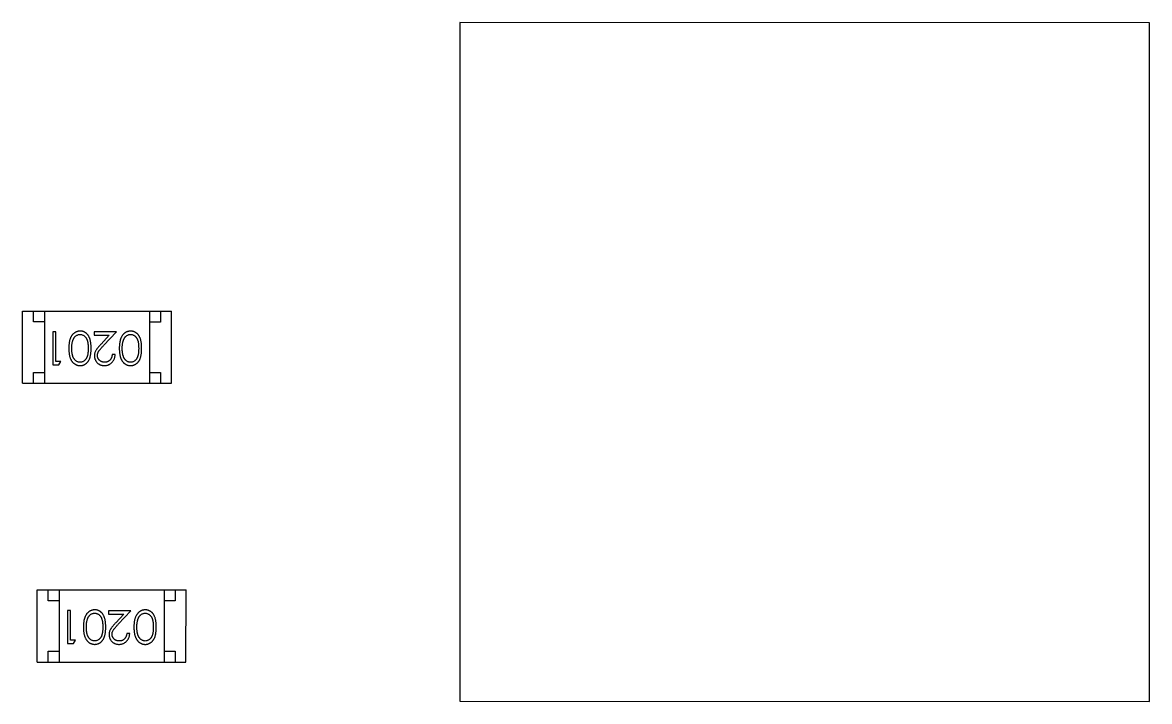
# Model space of a CAD drawing. Header units: millimetres. Extents: x 453.6 to 545.9, y 214.7 to 294.3.
# Drawn here: x 494.39 to 499.54, y 266.89 to 269.99 of the extents above; entities that cross this region are included whole.
import ezdxf

# ---------------------------------------------------------------- set-up
doc = ezdxf.new("R2010")
doc.units = ezdxf.units.MM
doc.header["$LTSCALE"] = 30.734
doc.layers.get('0').update_dxf_attribs({"linetype": 'CONTINUOUS'})

msp = doc.modelspace()

# ---------------------------------------------------------------- linework, layer by layer
at = {"linetype": 'Continuous'}
for p, q in [((496.388, 269.9876), (496.3874, 266.8876)), ((499.538, 269.987), (496.388, 269.9876)), ((499.5374, 266.887), (499.538, 269.987)), ((494.3897, 268.34), (494.3898, 268.67)), ((494.3898, 268.67), (495.0698, 268.6699)), ((494.4398, 268.62), (494.4398, 268.67)), ((494.4898, 268.67), (494.4897, 268.34)), ((494.9698, 268.6699), (494.9697, 268.3399)), ((495.0198, 268.6699), (495.0198, 268.6199)), ((495.0697, 268.3399), (495.0698, 268.6699)), ((494.4898, 268.62), (494.4398, 268.62)), ((495.0198, 268.6199), (494.9698, 268.6199)), ((494.528, 268.5747), (494.528, 268.4247)), ((494.5414, 268.5747), (494.528, 268.5747)), ((494.5414, 268.4401), (494.5414, 268.5747)), ((494.7164, 268.5747), (494.7164, 268.5593)), ((494.8184, 268.5746), (494.7164, 268.5747)), ((494.7164, 268.5593), (494.7862, 268.5593)), ((494.7862, 268.5593), (494.7487, 268.5192)), ((494.7602, 268.5126), (494.8184, 268.5746)), ((494.5645, 268.4401), (494.5414, 268.4401)), ((494.5557, 268.4247), (494.5645, 268.4401)), ((494.8126, 268.4708), (494.7991, 268.4708)), ((494.4397, 268.34), (494.4398, 268.39)), ((494.4398, 268.39), (494.4898, 268.39)), ((494.528, 268.4247), (494.5557, 268.4247)), ((494.9698, 268.3899), (495.0198, 268.3899)), ((495.0198, 268.3899), (495.0197, 268.3399)), ((494.3897, 268.34), (495.0697, 268.3399)), ((494.4565, 267.067), (494.4566, 267.397)), ((494.4566, 267.397), (495.1366, 267.3969)), ((494.5066, 267.347), (494.5066, 267.397)), ((494.5566, 267.347), (494.5066, 267.347)), ((494.5566, 267.397), (494.5565, 267.067)), ((495.0366, 267.3969), (495.0365, 267.0669)), ((495.0866, 267.3469), (495.0366, 267.3469)), ((495.0866, 267.3969), (495.0866, 267.3469)), ((495.1365, 267.0669), (495.1366, 267.3969)), ((494.5948, 267.3017), (494.5947, 267.1517)), ((494.6082, 267.3017), (494.5948, 267.3017)), ((494.6082, 267.1671), (494.6082, 267.3017)), ((494.7832, 267.3016), (494.7832, 267.2863)), ((494.8851, 267.3016), (494.7832, 267.3016)), ((494.827, 267.2396), (494.8851, 267.3016)), ((494.7832, 267.2863), (494.853, 267.2862)), ((494.853, 267.2862), (494.8155, 267.2462)), ((494.8793, 267.1978), (494.8659, 267.1978)), ((494.5947, 267.1517), (494.6225, 267.1517)), ((494.6313, 267.1671), (494.6082, 267.1671)), ((494.6225, 267.1517), (494.6313, 267.1671)), ((494.5065, 267.067), (494.5065, 267.117)), ((494.5065, 267.117), (494.5565, 267.117)), ((495.0365, 267.1169), (495.0865, 267.1169)), ((495.0865, 267.1169), (495.0865, 267.0669)), ((494.4565, 267.067), (495.1365, 267.0669)), ((496.3874, 266.8876), (499.5374, 266.887))]:
    msp.add_line(p, q, dxfattribs=at)
for points, knots in [([(494.6528, 268.5785), (494.6516, 268.5785), (494.6493, 268.5785), (494.6458, 268.578), (494.6423, 268.5774), (494.639, 268.5764), (494.6357, 268.5752), (494.6325, 268.5738), (494.6294, 268.572), (494.6264, 268.57), (494.6235, 268.5678), (494.6208, 268.5652), (494.6182, 268.5625), (494.6158, 268.5594), (494.6135, 268.5561), (494.6115, 268.5526), (494.6095, 268.5488), (494.6077, 268.5447), (494.6061, 268.5403), (494.6048, 268.5356), (494.6036, 268.5305), (494.6027, 268.525), (494.602, 268.5192), (494.6014, 268.513), (494.6011, 268.5065), (494.6011, 268.502), (494.601, 268.4997)], [0, 0, 0, 0, 0.033824, 0.067298, 0.10028, 0.133019, 0.165736, 0.198792, 0.232372, 0.266409, 0.301016, 0.336196, 0.371972, 0.408574, 0.446394, 0.485225, 0.525372, 0.567224, 0.611081, 0.65775, 0.70702, 0.759235, 0.814484, 0.873227, 0.934937, 1, 1, 1, 1]), ([(494.6145, 268.4997), (494.6145, 268.5015), (494.6146, 268.505), (494.6148, 268.5102), (494.6153, 268.5153), (494.6159, 268.5201), (494.6167, 268.5247), (494.6176, 268.5291), (494.6188, 268.5333), (494.6197, 268.536), (494.6202, 268.5374)], [0, 0, 0, 0, 0.141157, 0.277773, 0.409244, 0.535676, 0.657497, 0.775458, 0.889412, 1, 1, 1, 1]), ([(494.6202, 268.5374), (494.6206, 268.5384), (494.6213, 268.5405), (494.6227, 268.5434), (494.6241, 268.5461), (494.6257, 268.5487), (494.6275, 268.551), (494.6293, 268.5531), (494.6313, 268.555), (494.6342, 268.5573), (494.6378, 268.5596), (494.6426, 268.5616), (494.6474, 268.5629), (494.6507, 268.5631), (494.6524, 268.5631)], [0, 0, 0, 0, 0.075949, 0.148549, 0.218996, 0.286119, 0.351826, 0.416074, 0.478265, 0.540325, 0.660405, 0.774606, 0.887187, 1, 1, 1, 1]), ([(494.6524, 268.5631), (494.654, 268.563), (494.6573, 268.5629), (494.6622, 268.5616), (494.6669, 268.5595), (494.6707, 268.5571), (494.6736, 268.5548), (494.6756, 268.5529), (494.6775, 268.5507), (494.6793, 268.5484), (494.6809, 268.5459), (494.6824, 268.5432), (494.6837, 268.5403), (494.685, 268.5372), (494.6861, 268.5338), (494.687, 268.53), (494.6878, 268.5259), (494.6884, 268.5214), (494.6889, 268.5165), (494.6892, 268.5112), (494.6895, 268.5055), (494.6895, 268.5017), (494.6895, 268.4997)], [0, 0, 0, 0, 0.060034, 0.120278, 0.182348, 0.247919, 0.281641, 0.315701, 0.350322, 0.385703, 0.421819, 0.459196, 0.497866, 0.538301, 0.58121, 0.628183, 0.679403, 0.734699, 0.794074, 0.858416, 0.927049, 1, 1, 1, 1]), ([(494.703, 268.4997), (494.703, 268.5021), (494.7029, 268.5067), (494.7026, 268.5135), (494.7021, 268.5199), (494.7014, 268.5258), (494.7005, 268.5313), (494.6995, 268.5365), (494.6981, 268.5412), (494.6966, 268.5455), (494.6949, 268.5495), (494.6931, 268.5533), (494.6911, 268.5567), (494.6889, 268.5599), (494.6866, 268.5629), (494.6841, 268.5656), (494.6814, 268.5681), (494.6787, 268.5703), (494.6757, 268.5722), (494.6727, 268.5739), (494.6696, 268.5753), (494.6664, 268.5765), (494.6632, 268.5774), (494.6598, 268.578), (494.6563, 268.5784), (494.654, 268.5785), (494.6528, 268.5785)], [0, 0, 0, 0, 0.068113, 0.132564, 0.193427, 0.250218, 0.303569, 0.353576, 0.400235, 0.443586, 0.484619, 0.524292, 0.56238, 0.599049, 0.63494, 0.669782, 0.704009, 0.737842, 0.771098, 0.803896, 0.836415, 0.868639, 0.900715, 0.933378, 0.966213, 1, 1, 1, 1]), ([(494.8836, 268.5785), (494.8824, 268.5785), (494.88, 268.5784), (494.8765, 268.578), (494.8731, 268.5773), (494.8697, 268.5764), (494.8665, 268.5752), (494.8633, 268.5737), (494.8602, 268.572), (494.8572, 268.57), (494.8543, 268.5677), (494.8516, 268.5652), (494.849, 268.5624), (494.8465, 268.5594), (494.8443, 268.5561), (494.8422, 268.5525), (494.8403, 268.5487), (494.8385, 268.5447), (494.8369, 268.5403), (494.8356, 268.5355), (494.8344, 268.5304), (494.8334, 268.525), (494.8327, 268.5192), (494.8322, 268.513), (494.8319, 268.5065), (494.8318, 268.502), (494.8318, 268.4997)], [0, 0, 0, 0, 0.033824, 0.067298, 0.10028, 0.133019, 0.165736, 0.198792, 0.232372, 0.266409, 0.301016, 0.336196, 0.371972, 0.408574, 0.446394, 0.485225, 0.525372, 0.567224, 0.611081, 0.65775, 0.70702, 0.759235, 0.814484, 0.873227, 0.934937, 1, 1, 1, 1]), ([(494.8453, 268.4996), (494.8453, 268.5014), (494.8453, 268.505), (494.8456, 268.5102), (494.8461, 268.5152), (494.8466, 268.52), (494.8475, 268.5246), (494.8484, 268.5291), (494.8496, 268.5333), (494.8505, 268.536), (494.851, 268.5373)], [0, 0, 0, 0, 0.141157, 0.277773, 0.409244, 0.535676, 0.657497, 0.775458, 0.889412, 1, 1, 1, 1]), ([(494.851, 268.5373), (494.8514, 268.5384), (494.8521, 268.5404), (494.8534, 268.5434), (494.8549, 268.5461), (494.8565, 268.5486), (494.8583, 268.5509), (494.8601, 268.5531), (494.8621, 268.555), (494.8649, 268.5572), (494.8686, 268.5596), (494.8733, 268.5616), (494.8782, 268.5629), (494.8815, 268.563), (494.8831, 268.5631)], [0, 0, 0, 0, 0.075949, 0.148549, 0.218996, 0.286119, 0.351826, 0.416074, 0.478265, 0.540325, 0.660405, 0.774606, 0.887187, 1, 1, 1, 1]), ([(494.8831, 268.5631), (494.8848, 268.563), (494.8881, 268.5628), (494.893, 268.5615), (494.8977, 268.5595), (494.9015, 268.5571), (494.9043, 268.5548), (494.9064, 268.5529), (494.9083, 268.5507), (494.9101, 268.5484), (494.9117, 268.5459), (494.9131, 268.5432), (494.9145, 268.5403), (494.9157, 268.5372), (494.9168, 268.5337), (494.9178, 268.53), (494.9185, 268.5258), (494.9192, 268.5213), (494.9197, 268.5164), (494.92, 268.5112), (494.9203, 268.5055), (494.9203, 268.5016), (494.9203, 268.4996)], [0, 0, 0, 0, 0.060034, 0.120278, 0.182348, 0.247919, 0.281641, 0.315701, 0.350322, 0.385703, 0.421819, 0.459196, 0.497866, 0.538301, 0.58121, 0.628183, 0.679403, 0.734699, 0.794074, 0.858416, 0.927049, 1, 1, 1, 1]), ([(494.9337, 268.4997), (494.9337, 268.5021), (494.9337, 268.5067), (494.9334, 268.5135), (494.9329, 268.5198), (494.9322, 268.5258), (494.9313, 268.5313), (494.9302, 268.5364), (494.9289, 268.5412), (494.9274, 268.5455), (494.9257, 268.5495), (494.9238, 268.5532), (494.9218, 268.5567), (494.9196, 268.5599), (494.9173, 268.5629), (494.9149, 268.5656), (494.9122, 268.568), (494.9094, 268.5702), (494.9065, 268.5722), (494.9035, 268.5738), (494.9004, 268.5753), (494.8972, 268.5764), (494.8939, 268.5773), (494.8906, 268.578), (494.8871, 268.5784), (494.8848, 268.5784), (494.8836, 268.5785)], [0, 0, 0, 0, 0.068113, 0.132564, 0.193427, 0.250218, 0.303569, 0.353576, 0.400235, 0.443586, 0.484619, 0.524292, 0.56238, 0.599049, 0.63494, 0.669782, 0.704009, 0.737842, 0.771098, 0.803896, 0.836415, 0.868639, 0.900715, 0.933378, 0.966213, 1, 1, 1, 1]), ([(494.601, 268.4997), (494.6011, 268.4974), (494.6011, 268.4929), (494.6014, 268.4864), (494.602, 268.4802), (494.6027, 268.4743), (494.6037, 268.4688), (494.6048, 268.4637), (494.6062, 268.459), (494.6078, 268.4545), (494.6096, 268.4505), (494.6115, 268.4466), (494.6137, 268.4431), (494.6159, 268.4398), (494.6183, 268.4367), (494.6209, 268.434), (494.6236, 268.4314), (494.6265, 268.4292), (494.6295, 268.4272), (494.6325, 268.4255), (494.6357, 268.4241), (494.639, 268.4229), (494.6423, 268.4219), (494.6457, 268.4213), (494.6492, 268.4209), (494.6516, 268.4208), (494.6528, 268.4208)], [0, 0, 0, 0, 0.065278, 0.127205, 0.186168, 0.241675, 0.294115, 0.343609, 0.390387, 0.434463, 0.476646, 0.517002, 0.555936, 0.593716, 0.630057, 0.665601, 0.700745, 0.734917, 0.768681, 0.802087, 0.834849, 0.867433, 0.900138, 0.932806, 0.966212, 1, 1, 1, 1]), ([(494.6524, 268.4362), (494.6507, 268.4363), (494.6474, 268.4365), (494.6426, 268.4377), (494.6379, 268.4399), (494.6342, 268.4422), (494.6313, 268.4445), (494.6293, 268.4465), (494.6273, 268.4487), (494.6255, 268.4512), (494.6238, 268.4539), (494.6223, 268.4568), (494.6208, 268.46), (494.6195, 268.4634), (494.6183, 268.4671), (494.6173, 268.471), (494.6165, 268.4752), (494.6157, 268.4796), (494.6152, 268.4843), (494.6148, 268.4892), (494.6146, 268.4943), (494.6145, 268.4979), (494.6145, 268.4997)], [0, 0, 0, 0, 0.059689, 0.119507, 0.181075, 0.246162, 0.279894, 0.314468, 0.350403, 0.387474, 0.426147, 0.466624, 0.508745, 0.553328, 0.600058, 0.649177, 0.700552, 0.754894, 0.811825, 0.871514, 0.934319, 1, 1, 1, 1]), ([(494.6895, 268.4997), (494.6895, 268.4976), (494.6895, 268.4937), (494.6892, 268.4881), (494.6889, 268.4828), (494.6884, 268.4779), (494.6878, 268.4734), (494.6869, 268.4692), (494.686, 268.4655), (494.6849, 268.4621), (494.6837, 268.4589), (494.6823, 268.456), (494.6808, 268.4533), (494.6792, 268.4508), (494.6775, 268.4485), (494.6756, 268.4464), (494.6735, 268.4444), (494.6707, 268.4422), (494.6669, 268.4398), (494.6622, 268.4377), (494.6573, 268.4365), (494.654, 268.4363), (494.6524, 268.4362)], [0, 0, 0, 0, 0.073302, 0.142286, 0.206253, 0.266017, 0.321612, 0.372532, 0.419497, 0.462398, 0.502825, 0.541489, 0.579034, 0.615143, 0.650298, 0.684912, 0.718701, 0.752189, 0.817245, 0.879117, 0.939613, 1, 1, 1, 1]), ([(494.6528, 268.4208), (494.654, 268.4208), (494.6563, 268.4209), (494.6598, 268.4213), (494.6631, 268.4219), (494.6664, 268.4229), (494.6697, 268.424), (494.6728, 268.4255), (494.6758, 268.4272), (494.6788, 268.4292), (494.6816, 268.4314), (494.6842, 268.4338), (494.6867, 268.4366), (494.689, 268.4395), (494.6912, 268.4427), (494.6932, 268.4462), (494.695, 268.4499), (494.6967, 268.4538), (494.6982, 268.4581), (494.6995, 268.4628), (494.7006, 268.4679), (494.7014, 268.4735), (494.7021, 268.4795), (494.7026, 268.4858), (494.7029, 268.4926), (494.703, 268.4973), (494.703, 268.4997)], [0, 0, 0, 0, 0.033742, 0.066533, 0.099153, 0.13154, 0.164087, 0.196563, 0.229707, 0.263315, 0.297504, 0.331686, 0.366482, 0.4021, 0.438958, 0.476748, 0.515985, 0.556589, 0.599519, 0.645765, 0.695487, 0.748721, 0.805687, 0.866754, 0.931405, 1, 1, 1, 1]), ([(494.7487, 268.5192), (494.7473, 268.5177), (494.7445, 268.5147), (494.7405, 268.5104), (494.737, 268.5062), (494.7338, 268.5023), (494.7309, 268.4987), (494.7285, 268.4953), (494.7264, 268.4922), (494.724, 268.4884), (494.7217, 268.4836), (494.7198, 268.4777), (494.7186, 268.4716), (494.7184, 268.4675), (494.7183, 268.4654)], [0, 0, 0, 0, 0.09953, 0.192079, 0.277712, 0.357454, 0.429648, 0.495771, 0.555538, 0.608657, 0.707578, 0.804328, 0.901298, 1, 1, 1, 1]), ([(494.7318, 268.4666), (494.7319, 268.4682), (494.732, 268.4715), (494.733, 268.4762), (494.7347, 268.4809), (494.7367, 268.4847), (494.7388, 268.4878), (494.7406, 268.4905), (494.743, 268.4934), (494.7457, 268.4967), (494.7487, 268.5003), (494.7522, 268.5041), (494.756, 268.5082), (494.7588, 268.5111), (494.7602, 268.5126)], [0, 0, 0, 0, 0.088014, 0.174976, 0.2638, 0.355443, 0.406413, 0.465519, 0.533076, 0.609353, 0.693899, 0.787171, 0.889197, 1, 1, 1, 1]), ([(494.8318, 268.4997), (494.8318, 268.4974), (494.8319, 268.4929), (494.8322, 268.4863), (494.8327, 268.4801), (494.8335, 268.4743), (494.8344, 268.4688), (494.8356, 268.4637), (494.837, 268.4589), (494.8386, 268.4545), (494.8404, 268.4504), (494.8423, 268.4466), (494.8444, 268.443), (494.8467, 268.4397), (494.8491, 268.4367), (494.8516, 268.4339), (494.8544, 268.4314), (494.8572, 268.4292), (494.8602, 268.4272), (494.8633, 268.4255), (494.8665, 268.424), (494.8697, 268.4228), (494.8731, 268.4219), (494.8765, 268.4212), (494.88, 268.4208), (494.8824, 268.4208), (494.8836, 268.4208)], [0, 0, 0, 0, 0.065278, 0.127205, 0.186168, 0.241675, 0.294115, 0.343609, 0.390387, 0.434463, 0.476646, 0.517002, 0.555936, 0.593716, 0.630057, 0.665601, 0.700745, 0.734917, 0.768681, 0.802087, 0.834849, 0.867433, 0.900138, 0.932806, 0.966212, 1, 1, 1, 1]), ([(494.8831, 268.4362), (494.8815, 268.4362), (494.8782, 268.4364), (494.8734, 268.4377), (494.8687, 268.4398), (494.8649, 268.4421), (494.8621, 268.4444), (494.86, 268.4464), (494.8581, 268.4487), (494.8563, 268.4511), (494.8546, 268.4539), (494.853, 268.4568), (494.8516, 268.46), (494.8503, 268.4634), (494.8491, 268.4671), (494.848, 268.471), (494.8472, 268.4752), (494.8465, 268.4796), (494.846, 268.4842), (494.8455, 268.4891), (494.8453, 268.4943), (494.8453, 268.4978), (494.8453, 268.4996)], [0, 0, 0, 0, 0.059689, 0.119507, 0.181075, 0.246162, 0.279894, 0.314468, 0.350403, 0.387474, 0.426147, 0.466624, 0.508745, 0.553328, 0.600058, 0.649177, 0.700552, 0.754894, 0.811825, 0.871514, 0.934319, 1, 1, 1, 1]), ([(494.9203, 268.4996), (494.9203, 268.4976), (494.9203, 268.4937), (494.92, 268.488), (494.9197, 268.4828), (494.9191, 268.4779), (494.9185, 268.4733), (494.9177, 268.4692), (494.9168, 268.4654), (494.9157, 268.462), (494.9145, 268.4589), (494.9131, 268.456), (494.9116, 268.4533), (494.91, 268.4508), (494.9082, 268.4485), (494.9063, 268.4463), (494.9043, 268.4444), (494.9015, 268.4421), (494.8977, 268.4398), (494.893, 268.4377), (494.8881, 268.4364), (494.8848, 268.4362), (494.8831, 268.4362)], [0, 0, 0, 0, 0.073302, 0.142286, 0.206253, 0.266017, 0.321612, 0.372532, 0.419497, 0.462398, 0.502825, 0.541489, 0.579034, 0.615143, 0.650298, 0.684912, 0.718701, 0.752189, 0.817245, 0.879117, 0.939613, 1, 1, 1, 1]), ([(494.8836, 268.4208), (494.8848, 268.4208), (494.8871, 268.4208), (494.8905, 268.4212), (494.8939, 268.4219), (494.8972, 268.4228), (494.9004, 268.424), (494.9035, 268.4255), (494.9066, 268.4272), (494.9095, 268.4291), (494.9123, 268.4313), (494.915, 268.4338), (494.9175, 268.4365), (494.9198, 268.4395), (494.9219, 268.4427), (494.924, 268.4461), (494.9258, 268.4498), (494.9275, 268.4538), (494.9289, 268.4581), (494.9302, 268.4628), (494.9313, 268.4679), (494.9322, 268.4734), (494.9329, 268.4794), (494.9334, 268.4858), (494.9337, 268.4926), (494.9337, 268.4973), (494.9337, 268.4997)], [0, 0, 0, 0, 0.033742, 0.066533, 0.099153, 0.13154, 0.164087, 0.196563, 0.229707, 0.263315, 0.297504, 0.331686, 0.366482, 0.4021, 0.438958, 0.476748, 0.515985, 0.556589, 0.599519, 0.645765, 0.695487, 0.748721, 0.805687, 0.866754, 0.931405, 1, 1, 1, 1]), ([(494.7183, 268.4654), (494.7184, 268.4639), (494.7185, 268.461), (494.719, 268.4567), (494.7201, 268.4525), (494.7214, 268.4485), (494.7232, 268.4447), (494.7254, 268.441), (494.7279, 268.4374), (494.7308, 268.434), (494.734, 268.4309), (494.7376, 268.4282), (494.7413, 268.4259), (494.7453, 268.424), (494.7496, 268.4226), (494.7541, 268.4216), (494.7588, 268.4209), (494.762, 268.4208), (494.7637, 268.4208)], [0, 0, 0, 0, 0.06271, 0.123347, 0.183401, 0.242828, 0.302097, 0.36242, 0.423725, 0.487032, 0.550491, 0.612709, 0.674265, 0.73617, 0.799211, 0.863483, 0.930525, 1, 1, 1, 1]), ([(494.7643, 268.4362), (494.7632, 268.4362), (494.761, 268.4363), (494.7578, 268.4367), (494.7547, 268.4374), (494.7517, 268.4384), (494.7489, 268.4397), (494.7462, 268.4412), (494.7436, 268.443), (494.7412, 268.4451), (494.739, 268.4474), (494.7371, 268.4498), (494.7355, 268.4524), (494.7341, 268.455), (494.7331, 268.4577), (494.7324, 268.4606), (494.7319, 268.4636), (494.7318, 268.4656), (494.7318, 268.4666)], [0, 0, 0, 0, 0.068027, 0.133505, 0.19695, 0.26027, 0.322741, 0.384982, 0.448465, 0.513424, 0.578224, 0.640011, 0.700094, 0.760067, 0.819012, 0.877878, 0.938035, 1, 1, 1, 1]), ([(494.7637, 268.4208), (494.7653, 268.4208), (494.7686, 268.4209), (494.7735, 268.4216), (494.7781, 268.4227), (494.7825, 268.4242), (494.7867, 268.4262), (494.7907, 268.4286), (494.7946, 268.4315), (494.7981, 268.4348), (494.8014, 268.4384), (494.8043, 268.4423), (494.8067, 268.4465), (494.8087, 268.4509), (494.8104, 268.4555), (494.8115, 268.4604), (494.8123, 268.4655), (494.8125, 268.469), (494.8126, 268.4708)], [0, 0, 0, 0, 0.06445, 0.126725, 0.187421, 0.247417, 0.306749, 0.366595, 0.427749, 0.490235, 0.553031, 0.614805, 0.676505, 0.738096, 0.801021, 0.864897, 0.931209, 1, 1, 1, 1]), ([(494.7991, 268.4708), (494.799, 268.4695), (494.7987, 268.4669), (494.798, 268.4631), (494.7971, 268.4595), (494.7958, 268.4562), (494.7943, 268.4531), (494.7926, 268.4503), (494.7906, 268.4476), (494.7883, 268.4452), (494.7858, 268.4431), (494.7832, 268.4412), (494.7804, 268.4397), (494.7775, 268.4384), (494.7744, 268.4374), (494.7712, 268.4367), (494.7678, 268.4363), (494.7655, 268.4362), (494.7643, 268.4362)], [0, 0, 0, 0, 0.073648, 0.143686, 0.210962, 0.275557, 0.338064, 0.399311, 0.4594, 0.51934, 0.579024, 0.637809, 0.695959, 0.754122, 0.813113, 0.873453, 0.935561, 1, 1, 1, 1]), ([(494.7196, 267.3055), (494.7184, 267.3055), (494.716, 267.3054), (494.7125, 267.305), (494.7091, 267.3043), (494.7057, 267.3034), (494.7025, 267.3022), (494.6993, 267.3008), (494.6962, 267.299), (494.6932, 267.297), (494.6903, 267.2948), (494.6876, 267.2922), (494.685, 267.2895), (494.6825, 267.2864), (494.6803, 267.2831), (494.6782, 267.2795), (494.6763, 267.2757), (494.6745, 267.2717), (494.6729, 267.2673), (494.6716, 267.2625), (494.6704, 267.2575), (494.6694, 267.252), (494.6687, 267.2462), (494.6682, 267.24), (494.6679, 267.2335), (494.6678, 267.229), (494.6678, 267.2267)], [0, 0, 0, 0, 0.033824, 0.067298, 0.10028, 0.133019, 0.165736, 0.198792, 0.232372, 0.266409, 0.301016, 0.336196, 0.371972, 0.408574, 0.446394, 0.485225, 0.525372, 0.567224, 0.611081, 0.65775, 0.70702, 0.759235, 0.814484, 0.873227, 0.934937, 1, 1, 1, 1]), ([(494.7697, 267.2267), (494.7697, 267.2291), (494.7697, 267.2337), (494.7694, 267.2405), (494.7689, 267.2468), (494.7682, 267.2528), (494.7673, 267.2583), (494.7662, 267.2635), (494.7649, 267.2682), (494.7634, 267.2725), (494.7617, 267.2765), (494.7598, 267.2802), (494.7578, 267.2837), (494.7556, 267.2869), (494.7533, 267.2899), (494.7509, 267.2926), (494.7482, 267.2951), (494.7454, 267.2973), (494.7425, 267.2992), (494.7395, 267.3009), (494.7364, 267.3023), (494.7332, 267.3035), (494.7299, 267.3044), (494.7266, 267.305), (494.7231, 267.3054), (494.7208, 267.3055), (494.7196, 267.3055)], [0, 0, 0, 0, 0.068113, 0.132564, 0.193427, 0.250218, 0.303569, 0.353576, 0.400235, 0.443586, 0.484619, 0.524292, 0.56238, 0.599049, 0.63494, 0.669782, 0.704009, 0.737842, 0.771098, 0.803896, 0.836415, 0.868639, 0.900715, 0.933378, 0.966213, 1, 1, 1, 1]), ([(494.9504, 267.3055), (494.9492, 267.3054), (494.9468, 267.3054), (494.9433, 267.305), (494.9399, 267.3043), (494.9365, 267.3034), (494.9333, 267.3022), (494.93, 267.3007), (494.927, 267.299), (494.9239, 267.297), (494.9211, 267.2947), (494.9183, 267.2922), (494.9157, 267.2894), (494.9133, 267.2864), (494.9111, 267.2831), (494.909, 267.2795), (494.9071, 267.2757), (494.9053, 267.2716), (494.9037, 267.2673), (494.9024, 267.2625), (494.9012, 267.2574), (494.9002, 267.252), (494.8995, 267.2462), (494.899, 267.24), (494.8987, 267.2334), (494.8986, 267.229), (494.8986, 267.2267)], [0, 0, 0, 0, 0.033824, 0.067298, 0.10028, 0.133019, 0.165736, 0.198792, 0.232372, 0.266409, 0.301016, 0.336196, 0.371972, 0.408574, 0.446394, 0.485225, 0.525372, 0.567224, 0.611081, 0.65775, 0.70702, 0.759235, 0.814484, 0.873227, 0.934937, 1, 1, 1, 1]), ([(495.0005, 267.2267), (495.0005, 267.229), (495.0005, 267.2337), (495.0002, 267.2404), (494.9997, 267.2468), (494.9989, 267.2527), (494.998, 267.2583), (494.997, 267.2634), (494.9957, 267.2682), (494.9942, 267.2725), (494.9925, 267.2765), (494.9906, 267.2802), (494.9886, 267.2837), (494.9864, 267.2869), (494.9841, 267.2899), (494.9816, 267.2926), (494.979, 267.295), (494.9762, 267.2972), (494.9733, 267.2991), (494.9703, 267.3008), (494.9672, 267.3023), (494.964, 267.3034), (494.9607, 267.3043), (494.9573, 267.305), (494.9539, 267.3054), (494.9516, 267.3054), (494.9504, 267.3055)], [0, 0, 0, 0, 0.068113, 0.132564, 0.193427, 0.250218, 0.303569, 0.353576, 0.400235, 0.443586, 0.484619, 0.524292, 0.56238, 0.599049, 0.63494, 0.669782, 0.704009, 0.737842, 0.771098, 0.803896, 0.836415, 0.868639, 0.900715, 0.933378, 0.966213, 1, 1, 1, 1]), ([(494.6813, 267.2267), (494.6813, 267.2285), (494.6813, 267.232), (494.6816, 267.2372), (494.6821, 267.2422), (494.6826, 267.2471), (494.6835, 267.2517), (494.6844, 267.2561), (494.6856, 267.2603), (494.6865, 267.263), (494.687, 267.2644)], [0, 0, 0, 0, 0.141157, 0.277773, 0.409244, 0.535676, 0.657497, 0.775458, 0.889412, 1, 1, 1, 1]), ([(494.687, 267.2644), (494.6874, 267.2654), (494.6881, 267.2675), (494.6894, 267.2704), (494.6909, 267.2731), (494.6925, 267.2756), (494.6943, 267.2779), (494.6961, 267.2801), (494.6981, 267.282), (494.7009, 267.2842), (494.7046, 267.2866), (494.7093, 267.2886), (494.7142, 267.2899), (494.7175, 267.29), (494.7191, 267.2901)], [0, 0, 0, 0, 0.075949, 0.148549, 0.218996, 0.286119, 0.351826, 0.416074, 0.478265, 0.540325, 0.660405, 0.774606, 0.887187, 1, 1, 1, 1]), ([(494.7191, 267.2901), (494.7208, 267.29), (494.7241, 267.2899), (494.729, 267.2886), (494.7337, 267.2865), (494.7375, 267.2841), (494.7403, 267.2818), (494.7424, 267.2799), (494.7443, 267.2777), (494.7461, 267.2754), (494.7477, 267.2729), (494.7491, 267.2702), (494.7505, 267.2673), (494.7517, 267.2642), (494.7528, 267.2608), (494.7538, 267.257), (494.7545, 267.2529), (494.7552, 267.2484), (494.7557, 267.2435), (494.756, 267.2382), (494.7563, 267.2325), (494.7563, 267.2286), (494.7563, 267.2266)], [0, 0, 0, 0, 0.060034, 0.120278, 0.182348, 0.247919, 0.281641, 0.315701, 0.350322, 0.385703, 0.421819, 0.459196, 0.497866, 0.538301, 0.58121, 0.628183, 0.679403, 0.734699, 0.794074, 0.858416, 0.927049, 1, 1, 1, 1]), ([(494.8155, 267.2462), (494.814, 267.2447), (494.8113, 267.2417), (494.8073, 267.2373), (494.8038, 267.2332), (494.8006, 267.2293), (494.7977, 267.2257), (494.7952, 267.2223), (494.7931, 267.2192), (494.7908, 267.2153), (494.7885, 267.2106), (494.7866, 267.2047), (494.7853, 267.1986), (494.7852, 267.1945), (494.7851, 267.1924)], [0, 0, 0, 0, 0.09953, 0.192079, 0.277712, 0.357454, 0.429648, 0.495771, 0.555538, 0.608657, 0.707578, 0.804328, 0.901298, 1, 1, 1, 1]), ([(494.912, 267.2266), (494.9121, 267.2284), (494.9121, 267.232), (494.9124, 267.2372), (494.9128, 267.2422), (494.9134, 267.247), (494.9142, 267.2516), (494.9152, 267.2561), (494.9164, 267.2603), (494.9173, 267.263), (494.9177, 267.2643)], [0, 0, 0, 0, 0.141157, 0.277773, 0.409244, 0.535676, 0.657497, 0.775458, 0.889412, 1, 1, 1, 1]), ([(494.9177, 267.2643), (494.9181, 267.2654), (494.9189, 267.2674), (494.9202, 267.2704), (494.9217, 267.2731), (494.9233, 267.2756), (494.925, 267.2779), (494.9269, 267.28), (494.9289, 267.282), (494.9317, 267.2842), (494.9354, 267.2866), (494.9401, 267.2885), (494.9449, 267.2899), (494.9483, 267.29), (494.9499, 267.2901)], [0, 0, 0, 0, 0.075949, 0.148549, 0.218996, 0.286119, 0.351826, 0.416074, 0.478265, 0.540325, 0.660405, 0.774606, 0.887187, 1, 1, 1, 1]), ([(494.9499, 267.2901), (494.9516, 267.29), (494.9549, 267.2898), (494.9597, 267.2885), (494.9645, 267.2864), (494.9682, 267.2841), (494.9711, 267.2818), (494.9732, 267.2798), (494.975, 267.2777), (494.9768, 267.2754), (494.9785, 267.2729), (494.9799, 267.2702), (494.9813, 267.2673), (494.9825, 267.2641), (494.9836, 267.2607), (494.9845, 267.257), (494.9853, 267.2528), (494.986, 267.2483), (494.9864, 267.2434), (494.9868, 267.2381), (494.987, 267.2325), (494.987, 267.2286), (494.987, 267.2266)], [0, 0, 0, 0, 0.060034, 0.120278, 0.182348, 0.247919, 0.281641, 0.315701, 0.350322, 0.385703, 0.421819, 0.459196, 0.497866, 0.538301, 0.58121, 0.628183, 0.679403, 0.734699, 0.794074, 0.858416, 0.927049, 1, 1, 1, 1]), ([(494.6678, 267.2267), (494.6678, 267.2244), (494.6679, 267.2199), (494.6682, 267.2134), (494.6687, 267.2072), (494.6695, 267.2013), (494.6704, 267.1958), (494.6716, 267.1907), (494.673, 267.186), (494.6746, 267.1815), (494.6764, 267.1775), (494.6783, 267.1736), (494.6804, 267.1701), (494.6827, 267.1667), (494.6851, 267.1637), (494.6877, 267.1609), (494.6904, 267.1584), (494.6932, 267.1562), (494.6962, 267.1542), (494.6993, 267.1525), (494.7025, 267.151), (494.7057, 267.1499), (494.7091, 267.1489), (494.7125, 267.1483), (494.716, 267.1479), (494.7184, 267.1478), (494.7196, 267.1478)], [0, 0, 0, 0, 0.065278, 0.127205, 0.186168, 0.241675, 0.294115, 0.343609, 0.390387, 0.434463, 0.476646, 0.517002, 0.555936, 0.593716, 0.630057, 0.665601, 0.700745, 0.734917, 0.768681, 0.802087, 0.834849, 0.867433, 0.900138, 0.932806, 0.966212, 1, 1, 1, 1]), ([(494.7191, 267.1632), (494.7175, 267.1633), (494.7142, 267.1635), (494.7094, 267.1647), (494.7047, 267.1668), (494.7009, 267.1692), (494.6981, 267.1715), (494.696, 267.1735), (494.6941, 267.1757), (494.6923, 267.1782), (494.6906, 267.1809), (494.689, 267.1838), (494.6876, 267.187), (494.6863, 267.1904), (494.6851, 267.1941), (494.684, 267.198), (494.6832, 267.2022), (494.6825, 267.2066), (494.682, 267.2113), (494.6815, 267.2162), (494.6813, 267.2213), (494.6813, 267.2249), (494.6813, 267.2267)], [0, 0, 0, 0, 0.059689, 0.119507, 0.181075, 0.246162, 0.279894, 0.314468, 0.350403, 0.387474, 0.426147, 0.466624, 0.508745, 0.553328, 0.600058, 0.649177, 0.700552, 0.754894, 0.811825, 0.871514, 0.934319, 1, 1, 1, 1]), ([(494.7563, 267.2266), (494.7563, 267.2246), (494.7563, 267.2207), (494.756, 267.2151), (494.7557, 267.2098), (494.7551, 267.2049), (494.7545, 267.2003), (494.7537, 267.1962), (494.7528, 267.1925), (494.7517, 267.189), (494.7505, 267.1859), (494.7491, 267.183), (494.7476, 267.1803), (494.746, 267.1778), (494.7442, 267.1755), (494.7423, 267.1734), (494.7403, 267.1714), (494.7375, 267.1692), (494.7337, 267.1668), (494.729, 267.1647), (494.7241, 267.1634), (494.7208, 267.1633), (494.7191, 267.1632)], [0, 0, 0, 0, 0.073302, 0.142286, 0.206253, 0.266017, 0.321612, 0.372532, 0.419497, 0.462398, 0.502825, 0.541489, 0.579034, 0.615143, 0.650298, 0.684912, 0.718701, 0.752189, 0.817245, 0.879117, 0.939613, 1, 1, 1, 1]), ([(494.7196, 267.1478), (494.7208, 267.1478), (494.7231, 267.1479), (494.7265, 267.1483), (494.7299, 267.1489), (494.7332, 267.1499), (494.7364, 267.151), (494.7395, 267.1525), (494.7426, 267.1542), (494.7455, 267.1562), (494.7483, 267.1584), (494.751, 267.1608), (494.7535, 267.1635), (494.7558, 267.1665), (494.7579, 267.1697), (494.76, 267.1731), (494.7618, 267.1768), (494.7635, 267.1808), (494.7649, 267.1851), (494.7662, 267.1898), (494.7674, 267.1949), (494.7682, 267.2005), (494.7689, 267.2064), (494.7694, 267.2128), (494.7697, 267.2196), (494.7697, 267.2243), (494.7697, 267.2267)], [0, 0, 0, 0, 0.033742, 0.066533, 0.099153, 0.13154, 0.164087, 0.196563, 0.229707, 0.263315, 0.297504, 0.331686, 0.366482, 0.4021, 0.438958, 0.476748, 0.515985, 0.556589, 0.599519, 0.645765, 0.695487, 0.748721, 0.805687, 0.866754, 0.931405, 1, 1, 1, 1]), ([(494.7851, 267.1924), (494.7852, 267.1909), (494.7852, 267.188), (494.7858, 267.1837), (494.7868, 267.1795), (494.7882, 267.1755), (494.79, 267.1717), (494.7921, 267.168), (494.7947, 267.1644), (494.7976, 267.161), (494.8008, 267.1579), (494.8044, 267.1552), (494.8081, 267.1529), (494.8121, 267.151), (494.8163, 267.1496), (494.8208, 267.1486), (494.8255, 267.1479), (494.8288, 267.1478), (494.8304, 267.1478)], [0, 0, 0, 0, 0.06271, 0.123347, 0.183401, 0.242828, 0.302097, 0.36242, 0.423725, 0.487032, 0.550491, 0.612709, 0.674265, 0.73617, 0.799211, 0.863483, 0.930525, 1, 1, 1, 1]), ([(494.7986, 267.1936), (494.7986, 267.1952), (494.7988, 267.1984), (494.7998, 267.2032), (494.8015, 267.2079), (494.8035, 267.2117), (494.8055, 267.2148), (494.8074, 267.2175), (494.8098, 267.2204), (494.8124, 267.2237), (494.8155, 267.2272), (494.819, 267.2311), (494.8228, 267.2352), (494.8255, 267.2381), (494.827, 267.2396)], [0, 0, 0, 0, 0.088014, 0.174976, 0.2638, 0.355443, 0.406413, 0.465519, 0.533076, 0.609353, 0.693899, 0.787171, 0.889197, 1, 1, 1, 1]), ([(494.8311, 267.1632), (494.83, 267.1632), (494.8278, 267.1633), (494.8246, 267.1637), (494.8215, 267.1644), (494.8185, 267.1654), (494.8157, 267.1666), (494.813, 267.1682), (494.8104, 267.17), (494.808, 267.1721), (494.8058, 267.1744), (494.8039, 267.1768), (494.8022, 267.1793), (494.8009, 267.182), (494.7998, 267.1847), (494.7991, 267.1876), (494.7987, 267.1905), (494.7986, 267.1926), (494.7986, 267.1936)], [0, 0, 0, 0, 0.068027, 0.133505, 0.19695, 0.26027, 0.322741, 0.384982, 0.448465, 0.513424, 0.578224, 0.640011, 0.700094, 0.760067, 0.819012, 0.877878, 0.938035, 1, 1, 1, 1]), ([(494.8304, 267.1478), (494.8321, 267.1478), (494.8354, 267.1479), (494.8402, 267.1486), (494.8448, 267.1497), (494.8493, 267.1512), (494.8535, 267.1532), (494.8575, 267.1556), (494.8613, 267.1585), (494.8649, 267.1618), (494.8682, 267.1654), (494.871, 267.1693), (494.8735, 267.1735), (494.8755, 267.1779), (494.8771, 267.1825), (494.8783, 267.1874), (494.8791, 267.1925), (494.8793, 267.196), (494.8793, 267.1978)], [0, 0, 0, 0, 0.06445, 0.126725, 0.187421, 0.247417, 0.306749, 0.366595, 0.427749, 0.490235, 0.553031, 0.614805, 0.676505, 0.738096, 0.801021, 0.864897, 0.931209, 1, 1, 1, 1]), ([(494.8659, 267.1978), (494.8658, 267.1964), (494.8655, 267.1938), (494.8648, 267.1901), (494.8638, 267.1865), (494.8626, 267.1832), (494.8611, 267.1801), (494.8593, 267.1772), (494.8573, 267.1746), (494.8551, 267.1722), (494.8526, 267.1701), (494.85, 267.1682), (494.8472, 267.1667), (494.8443, 267.1654), (494.8412, 267.1644), (494.838, 267.1637), (494.8346, 267.1633), (494.8323, 267.1632), (494.8311, 267.1632)], [0, 0, 0, 0, 0.073648, 0.143686, 0.210962, 0.275557, 0.338064, 0.399311, 0.4594, 0.51934, 0.579024, 0.637809, 0.695959, 0.754122, 0.813113, 0.873453, 0.935561, 1, 1, 1, 1]), ([(494.8986, 267.2267), (494.8986, 267.2244), (494.8987, 267.2199), (494.899, 267.2133), (494.8995, 267.2071), (494.9002, 267.2013), (494.9012, 267.1958), (494.9023, 267.1907), (494.9038, 267.1859), (494.9053, 267.1815), (494.9072, 267.1774), (494.9091, 267.1736), (494.9112, 267.17), (494.9134, 267.1667), (494.9159, 267.1637), (494.9184, 267.1609), (494.9211, 267.1584), (494.924, 267.1562), (494.927, 267.1542), (494.9301, 267.1525), (494.9333, 267.151), (494.9365, 267.1498), (494.9398, 267.1489), (494.9433, 267.1482), (494.9468, 267.1478), (494.9492, 267.1478), (494.9503, 267.1478)], [0, 0, 0, 0, 0.065278, 0.127205, 0.186168, 0.241675, 0.294115, 0.343609, 0.390387, 0.434463, 0.476646, 0.517002, 0.555936, 0.593716, 0.630057, 0.665601, 0.700745, 0.734917, 0.768681, 0.802087, 0.834849, 0.867433, 0.900138, 0.932806, 0.966212, 1, 1, 1, 1]), ([(494.9499, 267.1631), (494.9483, 267.1632), (494.945, 267.1634), (494.9401, 267.1646), (494.9355, 267.1668), (494.9317, 267.1691), (494.9288, 267.1714), (494.9268, 267.1734), (494.9248, 267.1756), (494.923, 267.1781), (494.9214, 267.1808), (494.9198, 267.1838), (494.9184, 267.187), (494.917, 267.1904), (494.9159, 267.1941), (494.9148, 267.198), (494.914, 267.2021), (494.9133, 267.2065), (494.9127, 267.2112), (494.9123, 267.2161), (494.9121, 267.2213), (494.9121, 267.2248), (494.912, 267.2266)], [0, 0, 0, 0, 0.059689, 0.119507, 0.181075, 0.246162, 0.279894, 0.314468, 0.350403, 0.387474, 0.426147, 0.466624, 0.508745, 0.553328, 0.600058, 0.649177, 0.700552, 0.754894, 0.811825, 0.871514, 0.934319, 1, 1, 1, 1]), ([(494.987, 267.2266), (494.987, 267.2246), (494.987, 267.2207), (494.9868, 267.215), (494.9864, 267.2097), (494.9859, 267.2048), (494.9853, 267.2003), (494.9845, 267.1962), (494.9836, 267.1924), (494.9825, 267.189), (494.9812, 267.1859), (494.9799, 267.183), (494.9784, 267.1803), (494.9767, 267.1778), (494.975, 267.1754), (494.9731, 267.1733), (494.9711, 267.1714), (494.9682, 267.1691), (494.9645, 267.1668), (494.9598, 267.1646), (494.9549, 267.1634), (494.9516, 267.1632), (494.9499, 267.1631)], [0, 0, 0, 0, 0.073302, 0.142286, 0.206253, 0.266017, 0.321612, 0.372532, 0.419497, 0.462398, 0.502825, 0.541489, 0.579034, 0.615143, 0.650298, 0.684912, 0.718701, 0.752189, 0.817245, 0.879117, 0.939613, 1, 1, 1, 1]), ([(494.9503, 267.1478), (494.9515, 267.1478), (494.9539, 267.1478), (494.9573, 267.1482), (494.9607, 267.1489), (494.964, 267.1498), (494.9672, 267.151), (494.9703, 267.1524), (494.9733, 267.1542), (494.9763, 267.1561), (494.9791, 267.1583), (494.9818, 267.1608), (494.9842, 267.1635), (494.9866, 267.1665), (494.9887, 267.1697), (494.9907, 267.1731), (494.9926, 267.1768), (494.9942, 267.1808), (494.9957, 267.1851), (494.997, 267.1898), (494.9981, 267.1949), (494.999, 267.2004), (494.9997, 267.2064), (495.0002, 267.2128), (495.0005, 267.2196), (495.0005, 267.2243), (495.0005, 267.2267)], [0, 0, 0, 0, 0.033742, 0.066533, 0.099153, 0.13154, 0.164087, 0.196563, 0.229707, 0.263315, 0.297504, 0.331686, 0.366482, 0.4021, 0.438958, 0.476748, 0.515985, 0.556589, 0.599519, 0.645765, 0.695487, 0.748721, 0.805687, 0.866754, 0.931405, 1, 1, 1, 1])]:
    msp.add_open_spline(points, degree=3, knots=knots, dxfattribs=at)

doc.saveas('drawing.dxf')
